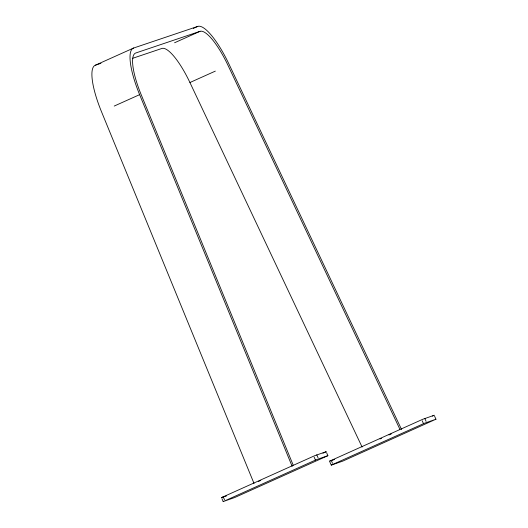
<?xml version="1.0" encoding="UTF-8"?>
<svg xmlns="http://www.w3.org/2000/svg" width="528" height="528" viewBox="0 0 528 528"><rect width="100%" height="100%" fill="white"/><g stroke="black" fill="none" stroke-linecap="round" stroke-linejoin="round"><path stroke-width="0.79" d="M327.875 455.684L316.378 459.683L223.133 501.587L234.729 497.528L327.38 455.928L327.875 455.684L326.588 452.661M331.274 465.115L342.764 461.116L436.016 419.192L424.42 423.265L331.274 465.115L329.941 462.198M325.268 452.14L326.231 451.651L314.635 455.723L221.39 497.64L226.525 495.917M433.303 415.727L434.267 415.239L422.671 419.311L329.426 461.228L334.561 459.505M324.859 452.324L322.938 453.189M432.472 416.104L432.894 415.912M254.027 483.45L101.515 111.764A51.388 13.385 65.8 0 1 95.509 65.142L133.63 48.028L197.802 26.4A51.388 13.385 65.8 0 1 229.159 64.475L401.551 429.462M193.321 28.413L197.802 26.4M174.577 42.755L199.987 31.35A45.982 11.972 65.8 0 1 228.037 65.419L399.848 429.172M114.22 106.062L139.63 94.651A51.388 13.385 65.8 0 1 133.63 48.028M132.488 58.364L161.872 48.464A45.982 11.972 65.8 0 1 189.922 82.526L215.332 71.122M258.515 481.437L260.753 480.427M380.021 438.973L381.52 438.306M388.991 434.947L391.235 433.943M95.509 65.142L100.921 63.32M199.987 31.35L135.808 52.978A45.982 11.972 65.8 0 0 141.181 94.69L293.179 465.122M189.922 82.526L362.083 447.031M434.623 416.249L435.93 419.219M424.802 418.42L426.109 421.39M422.182 420.71L423.496 423.68M331.221 460.363L332.528 463.333M316.76 454.839L318.074 457.802M314.147 457.123L315.454 460.093M223.179 496.775L224.492 499.745M221.905 498.61L223.219 501.574M139.63 94.651L292.149 466.336"/></g></svg>
